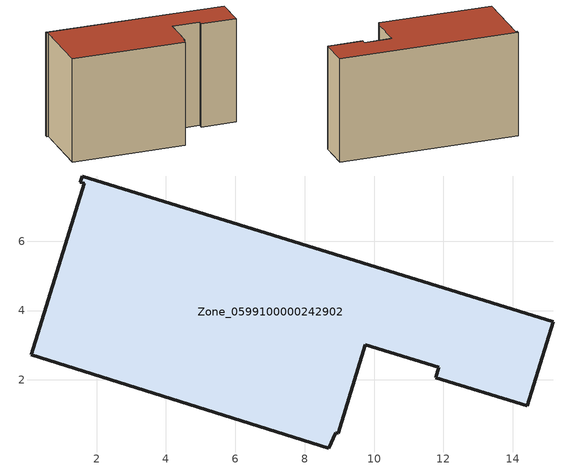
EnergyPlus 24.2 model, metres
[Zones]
Zone_0599100000242902
 floor ground (C_G): 0.11,2.73 1.65,7.67 1.53,7.7 1.59,7.88 15.17,3.68 14.42,1.25 11.78,2.06 11.87,2.37 9.75,3.02 8.96,0.46 8.89,0.48 8.7,0.04 z0
 wall outside (C_F): 15.17,3.68 1.59,7.88 1.53,7.7 1.65,7.67 0.11,2.73 8.7,0.04 8.89,0.48 8.96,0.46 9.75,3.02 11.87,2.37 11.78,2.06 14.42,1.25 15.17,3.68 z0:8.4
 roof outside (C_R): 1.65,7.67 0.11,2.73 8.7,0.04 8.89,0.48 8.96,0.46 9.75,3.02 11.87,2.37 11.78,2.06 14.42,1.25 15.17,3.68 1.59,7.88 1.53,7.7 z8.4
[BUILDING]
Pand.0599100000242902: North Axis=0; Terrain=City; Loads Convergence Tolerance Value=0.04; Temperature Convergence Tolerance Value=0.4; Solar Distribution=FullExterior; Maximum Number of Warmup Days=25; Minimum Number of Warmup Days=1
[Site:Location]
Rotterdam.The.Hague.AP_ZH_NLD Design_Conditions: Latitude=51.96; Longitude=4.45; Time Zone=1; Elevation=-4.5
[SITE:GROUNDTEMPERATURE:BUILDINGSURFACE]
18, 18, 18, 18, 18, 18, 18, 18, 18, 18, 18, 18
[MATERIAL] Thermal Absorptance=0.9; Solar Absorptance=0.7; Visible Absorptance=0.7
Name | Roughness | Thickness | Conductivity | Density | Specific Heat
G.TC.1975-1991 | MediumSmooth | 0.15 | 0.288461 | 540 | 1210
F.TC.1975-1991 | Rough | 0.3 | 0.230769 | 1920 | 840
R.TC.1975-1991 | MediumRough | 0.2 | 0.153846 | 1500 | 1000
[CONSTRUCTION]
C_G: G.TC.1975-1991
C_F: F.TC.1975-1991
C_R: R.TC.1975-1991
[ZONE]
Zone_0599100000242902: Type=1; Multiplier=1; Ceiling Height=Autocalculate; Volume=Autocalculate; Floor Area=autocalculate; Part of Total Floor Area=Yes
[ZONEINFILTRATION:DESIGNFLOWRATE]
Infil_Zone_0599100000242902: Zone or ZoneList or Space or SpaceList=Zone_0599100000242902; Schedule=AlwaysOn; Design Flow Rate Calculation Method=Flow/Area; Flow Rate per Floor Area=0.003; Constant Term Coefficient=1; Temperature Term Coefficient=0; Velocity Term Coefficient=0; Velocity Squared Term Coefficient=0
[HVACTEMPLATE:ZONE:IDEALLOADSAIRSYSTEM]
Zone_0599100000242902: Maximum Heating Supply Air Temperature=50; Minimum Cooling Supply Air Temperature=13; Maximum Heating Supply Air Humidity Ratio=0.0156; Minimum Cooling Supply Air Humidity Ratio=0.0077; Heating Limit=NoLimit; Cooling Limit=NoLimit; Dehumidification Control Type=ConstantSensibleHeatRatio; Cooling Sensible Heat Ratio=0.7; Dehumidification Setpoint=60; Humidification Control Type=None; Humidification Setpoint=30; Outdoor Air Method=None; Outdoor Air Flow Rate per Person=0.00944; Outdoor Air Flow Rate per Zone Floor Area=0; Outdoor Air Flow Rate per Zone=0; Demand Controlled Ventilation Type=None; Outdoor Air Economizer Type=NoEconomizer; Heat Recovery Type=None; Sensible Heat Recovery Effectiveness=0.7; Latent Heat Recovery Effectiveness=0.65
[ZONECONTROL:THERMOSTAT]
ThermostatControl_Zone_0599100000242902: Zone or ZoneList=Zone_0599100000242902; Control Type Schedule=DualSetpointControlType; Control 1=Thermostat_Zone_0599100000242902; Temperature Difference Between Cutout And Setpoint=0
[THERMOSTATSETPOINT:DUALSETPOINT]
Thermostat_Zone_0599100000242902: Heating Setpoint Temperature Schedule=HeatingSetpoint_Zone_0599100000242902; Cooling Setpoint Temperature Schedule=CoolingSetpoint_Zone_0599100000242902
[SCHEDULE:COMPACT]
HeatingSetpoint_Zone_0599100000242902: Through: 12/31, For: AllDays, Until: 24:00, 21
CoolingSetpoint_Zone_0599100000242902: Through: 12/31, For: AllDays, Until: 24:00, 24
DualSetpointControlType: Through: 12/31, For: AllDays, Until: 24:00, 4
AlwaysOn: Through: 12/31, For: AllDays, Until: 24:00, 1
